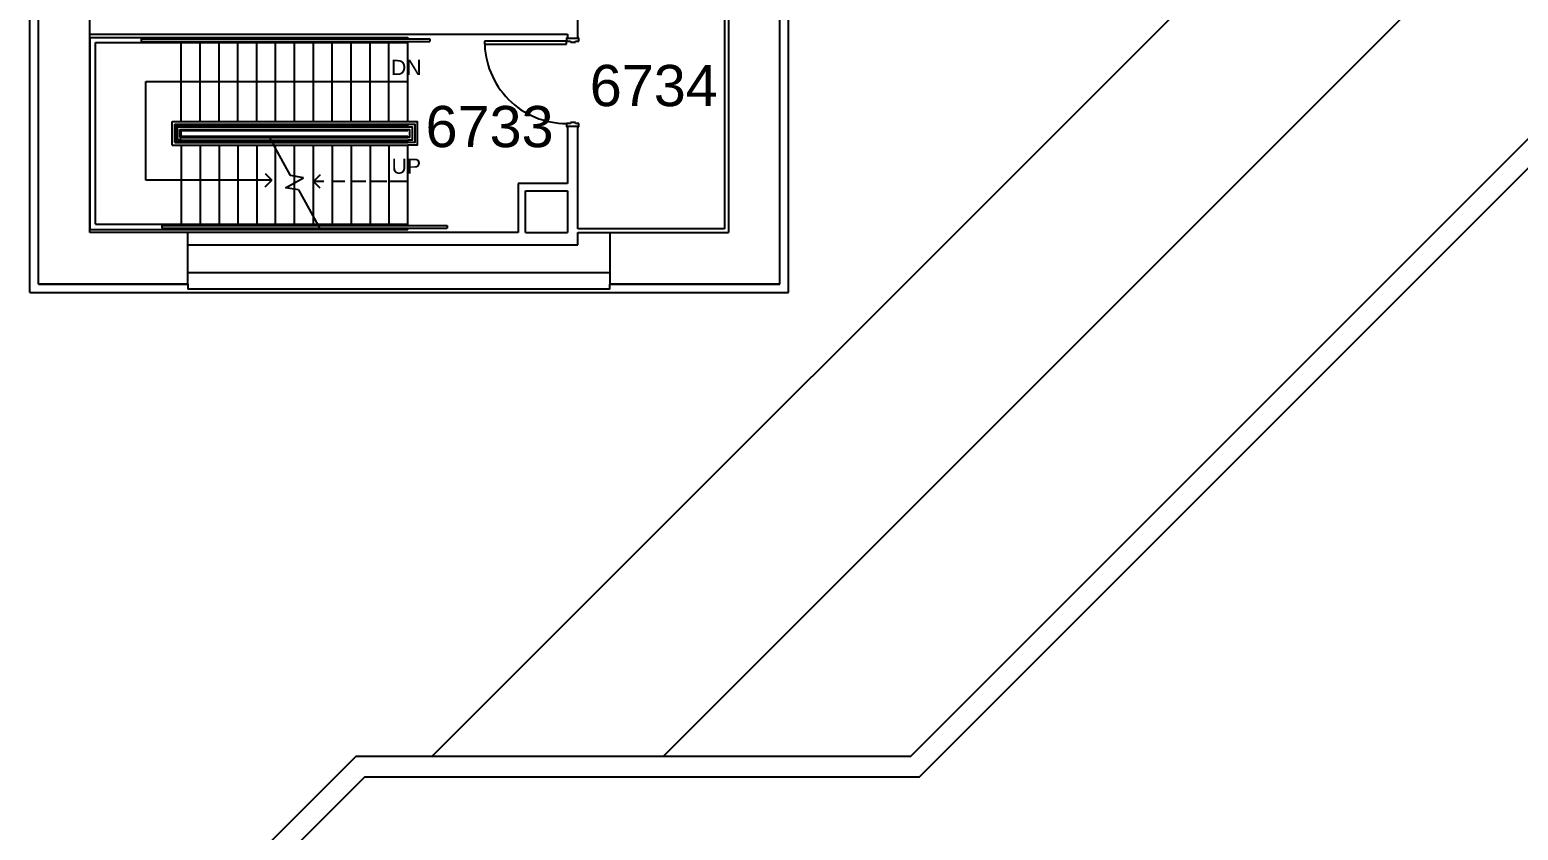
# Model space of a CAD drawing. Header units: inches. Extents: x -59 to 5673, y -29 to 4299.
# Drawn here: x -59 to 808, y 1755 to 2221 of the extents above; entities that cross this region are included whole.
import ezdxf

# ---------------------------------------------------------------- set-up
doc = ezdxf.new("R2010")
doc.units = ezdxf.units.IN
doc.header["$LTSCALE"] = 96
doc.header["$MEASUREMENT"] = 0
for name, color, linetype in [('A-ANNO-ROOM', 4, 'Continuous'), ('A-ANNO-TEXT', 4, 'Continuous'), ('A-DOOR', 2, 'Continuous'), ('A-FLOR-HRAL', 1, 'Continuous'), ('A-FLOR-STRS', 2, 'Continuous'), ('A-ROOF-LEVL-THIN', 1, 'Continuous'), ('A-WALL-FULL', 6, 'Continuous'), ('A-WALL-PRHT', 4, 'Continuous')]:
    doc.layers.add(name, color=color, linetype=linetype)
doc.layers.add('AE-108$0$A-WALL-PATT', color=8, linetype='Continuous', lineweight=9)
doc.styles.add('AE-108$0$Arial', font='arial.ttf', dxfattribs={"height": 8.851796})
doc.styles.add('ARIAL', font='arial.ttf')

msp = doc.modelspace()

# ---------------------------------------------------------------- linework, layer by layer
at = {"layer": 'A-ANNO-TEXT'}
for p, q in [((8.24, 2133.58), (8.24, 2191.08)), ((8.24, 2191.08), (160.83, 2191.08)), ((81.68, 2133.58), (8.24, 2133.58)), ((77.79, 2137.47), (81.68, 2133.58)), ((77.79, 2129.69), (81.68, 2133.58)), ((109.72, 2136.74), (105.83, 2132.85)), ((109.72, 2128.96), (105.83, 2132.85)), ((111.94, 2132.85), (105.83, 2132.85)), ((124.16, 2132.85), (116.83, 2132.85)), ((136.38, 2132.85), (127.83, 2132.85)), ((148.61, 2132.85), (138.83, 2132.85)), ((160.83, 2132.85), (149.83, 2132.85))]:
    msp.add_line(p, q, dxfattribs=at)
at = {"layer": 'A-DOOR'}
for p, q in [((205.58, 2214.58), (205.58, 2212.83)), ((253.33, 2214.58), (205.58, 2214.58)), ((205.58, 2212.83), (253.33, 2212.83)), ((253.33, 2216.58), (253.33, 2214.58)), ((253.83, 2216.58), (253.33, 2216.58)), ((253.33, 2212.83), (253.33, 2214.58)), ((253.33, 2214.58), (255.52, 2214.58)), ((253.83, 2216.08), (253.83, 2216.58)), ((259.95, 2216.08), (253.83, 2216.08)), ((255.52, 2214.58), (255.52, 2213.96)), ((255.52, 2213.96), (258.52, 2213.96)), ((258.52, 2214.58), (260.45, 2214.58)), ((258.52, 2213.96), (258.52, 2214.58)), ((259.95, 2216.58), (259.95, 2216.08)), ((260.45, 2216.58), (259.95, 2216.58)), ((260.45, 2214.58), (260.45, 2216.58)), ((253.33, 2166.58), (253.33, 2164.58)), ((255.52, 2166.58), (253.33, 2166.58)), ((253.33, 2164.58), (253.83, 2164.58)), ((253.83, 2165.08), (259.95, 2165.08)), ((253.83, 2164.58), (253.83, 2165.08)), ((255.52, 2167.2), (255.52, 2166.58)), ((258.52, 2167.2), (255.52, 2167.2)), ((258.52, 2166.58), (258.52, 2167.2)), ((260.45, 2166.58), (258.52, 2166.58)), ((259.95, 2165.08), (259.95, 2164.58)), ((259.95, 2164.58), (260.45, 2164.58)), ((260.45, 2164.58), (260.45, 2166.58))]:
    msp.add_line(p, q, dxfattribs=at)
msp.add_arc((253.36, 2214.36), 47.79, 179.7448, 269.95601, dxfattribs=at)
msp.add_arc((253.36, 2214.36), 47.79, 179.7448, 269.95601, dxfattribs=at)
at = {"layer": 'A-FLOR-HRAL'}
for p, q in [((5.7, 2214.45), (5.7, 2215.95)), ((5.7, 2215.95), (173.7, 2215.95)), ((5.7, 2214.45), (173.7, 2214.45)), ((173.7, 2215.95), (173.7, 2214.45)), ((23.58, 2167.7), (160.83, 2167.7)), ((23.58, 2153.95), (23.58, 2167.7)), ((25.08, 2166.2), (160.83, 2166.2)), ((25.08, 2155.45), (25.08, 2166.2)), ((26.58, 2164.7), (160.83, 2164.7)), ((26.58, 2156.95), (26.58, 2164.7)), ((28.08, 2163.2), (160.83, 2163.2)), ((28.08, 2158.45), (28.08, 2163.2)), ((23.58, 2153.95), (160.83, 2153.95)), ((25.08, 2155.45), (160.83, 2155.45)), ((26.58, 2156.95), (160.83, 2156.95)), ((28.77, 2157.08), (26.7, 2157.08)), ((28.14, 2158.33), (27.95, 2158.33)), ((28.08, 2158.45), (160.83, 2158.45)), ((80.24, 2158.45), (81.07, 2156.95)), ((81.9, 2155.45), (82.73, 2153.95)), ((17.7, 2105.7), (17.7, 2107.2)), ((17.7, 2107.2), (183.83, 2107.2)), ((17.7, 2105.7), (183.83, 2105.7)), ((108.58, 2107.2), (109.41, 2105.7)), ((183.83, 2107.2), (183.83, 2105.7))]:
    msp.add_line(p, q, dxfattribs=at)
for points in [[(160.83, 2167.7), (166.33, 2167.7), (166.33, 2153.95), (160.83, 2153.95)], [(160.83, 2166.2), (164.83, 2166.2), (164.83, 2155.45), (160.83, 2155.45)], [(160.83, 2164.7), (163.33, 2164.7), (163.33, 2156.95), (160.83, 2156.95)], [(160.83, 2163.2), (161.83, 2163.2), (161.83, 2158.45), (160.83, 2158.45)]]:
    msp.add_lwpolyline(points, dxfattribs=at)
at = {"layer": 'A-FLOR-STRS'}
for p, q in [((-24.17, 2104.95), (-24.17, 2216.7)), ((-24.17, 2216.7), (160.83, 2216.7)), ((-21.17, 2107.95), (-21.17, 2213.7)), ((-21.17, 2213.7), (160.83, 2213.7)), ((28.83, 2167.7), (28.83, 2213.7)), ((39.83, 2167.7), (39.83, 2213.7)), ((50.83, 2167.7), (50.83, 2213.7)), ((61.83, 2167.7), (61.83, 2213.7)), ((72.83, 2167.7), (72.83, 2213.7)), ((83.83, 2167.7), (83.83, 2213.7)), ((94.83, 2167.7), (94.83, 2213.7)), ((105.83, 2167.7), (105.83, 2213.7)), ((116.83, 2167.7), (116.83, 2213.7)), ((127.83, 2167.7), (127.83, 2213.7)), ((138.83, 2167.7), (138.83, 2213.7)), ((149.83, 2167.7), (149.83, 2213.7)), ((160.83, 2216.7), (160.83, 2215.95)), ((160.83, 2167.7), (160.83, 2214.45)), ((25.83, 2156.2), (25.83, 2165.45)), ((25.83, 2165.45), (160.83, 2165.45)), ((25.83, 2162.45), (26.58, 2162.45)), ((28.08, 2162.45), (160.83, 2162.45)), ((28.83, 2165.45), (28.83, 2166.2)), ((28.83, 2159.2), (28.83, 2162.45)), ((39.83, 2165.45), (39.83, 2166.2)), ((50.83, 2165.45), (50.83, 2166.2)), ((61.83, 2165.45), (61.83, 2166.2)), ((72.83, 2165.45), (72.83, 2166.2)), ((83.83, 2165.45), (83.83, 2166.2)), ((94.83, 2165.45), (94.83, 2166.2)), ((105.83, 2165.45), (105.83, 2166.2)), ((116.83, 2165.45), (116.83, 2166.2)), ((127.83, 2165.45), (127.83, 2166.2)), ((138.83, 2165.45), (138.83, 2166.2)), ((149.83, 2165.45), (149.83, 2166.2)), ((160.83, 2164.7), (160.83, 2166.2)), ((160.83, 2163.2), (160.83, 2162.45)), ((26.58, 2159.2), (25.83, 2159.2)), ((25.83, 2156.2), (160.83, 2156.2)), ((28.08, 2159.2), (160.83, 2159.2)), ((28.83, 2156.2), (28.83, 2155.45)), ((28.83, 2153.95), (28.83, 2107.95)), ((39.83, 2156.2), (39.83, 2155.45)), ((39.83, 2153.95), (39.83, 2107.95)), ((50.83, 2156.2), (50.83, 2155.45)), ((50.83, 2153.95), (50.83, 2107.95)), ((61.83, 2156.2), (61.83, 2155.45)), ((61.83, 2153.95), (61.83, 2107.95)), ((72.83, 2156.2), (72.83, 2155.45)), ((72.83, 2153.95), (72.83, 2107.95)), ((79.83, 2159.2), (80.24, 2158.45)), ((81.07, 2156.95), (81.9, 2155.45)), ((92.5, 2136.28), (82.73, 2153.95)), ((83.83, 2156.2), (83.83, 2155.45)), ((83.83, 2107.95), (83.83, 2153.95)), ((94.83, 2156.2), (94.83, 2155.45)), ((94.83, 2107.95), (94.83, 2153.95)), ((105.83, 2156.2), (105.83, 2155.45)), ((105.83, 2107.95), (105.83, 2153.95)), ((116.83, 2156.2), (116.83, 2155.45)), ((116.83, 2153.95), (116.83, 2107.95)), ((127.83, 2156.2), (127.83, 2155.45)), ((127.83, 2153.95), (127.83, 2107.95)), ((138.83, 2156.2), (138.83, 2155.45)), ((138.83, 2153.95), (138.83, 2107.95)), ((149.83, 2156.2), (149.83, 2155.45)), ((149.83, 2153.95), (149.83, 2107.95)), ((160.83, 2159.2), (160.83, 2158.45)), ((160.83, 2155.45), (160.83, 2156.95)), ((160.83, 2107.2), (160.83, 2153.95)), ((89.58, 2129.17), (100.08, 2134.98)), ((100.08, 2134.98), (92.5, 2136.28)), ((97.15, 2127.88), (89.58, 2129.17)), ((97.15, 2127.88), (108.58, 2107.2)), ((-21.17, 2107.95), (160.83, 2107.95)), ((-24.17, 2104.95), (160.83, 2104.95)), ((109.41, 2105.7), (109.83, 2104.95)), ((160.83, 2105.7), (160.83, 2104.95))]:
    msp.add_line(p, q, dxfattribs=at)
at = {"layer": 'A-ROOF-LEVL-THIN'}
for p, q in [((174.8, 1797.78), (1216.58, 2839.56)), ((1251.96, 2740.22), (309.52, 1797.78))]:
    msp.add_line(p, q, dxfattribs=at)
at = {"layer": 'A-WALL-FULL'}
for p, q in [((-59.42, 2068.08), (-59.42, 2403.08)), ((-54.42, 2073.08), (-54.42, 2398.08)), ((377.58, 2073.08), (377.58, 2379.84)), ((-24.42, 2103.08), (-24.42, 2368.08)), ((347.58, 2368.2), (347.58, 2103.08)), ((382.58, 2068.08), (382.58, 2366.99)), ((259.95, 2216.08), (259.95, 2288.51)), ((345.33, 2288.51), (345.33, 2105.33)), ((-24.42, 2218.58), (253.83, 2218.58)), ((253.83, 2218.58), (253.83, 2216.08)), ((259.95, 2216.08), (253.83, 2216.08)), ((253.83, 2165.08), (253.83, 2131.7)), ((253.83, 2165.08), (259.95, 2165.08)), ((259.95, 2105.33), (259.95, 2165.08)), ((253.83, 2131.7), (225.2, 2131.7)), ((225.2, 2131.7), (225.2, 2103.08)), ((229.45, 2127.45), (253.83, 2127.45)), ((229.45, 2103.08), (229.45, 2127.45)), ((253.83, 2127.45), (253.83, 2103.08)), ((32.72, 2103.08), (-24.42, 2103.08)), ((32.72, 2073.08), (32.72, 2103.08)), ((225.2, 2103.08), (32.72, 2103.08)), ((229.45, 2103.08), (253.83, 2103.08)), ((345.33, 2105.33), (259.95, 2105.33)), ((259.95, 2095.83), (259.95, 2103.08)), ((259.95, 2103.08), (347.58, 2103.08)), ((278.58, 2103.08), (278.58, 2073.08)), ((32.72, 2095.83), (259.95, 2095.83)), ((32.72, 2073.08), (-54.42, 2073.08)), ((-54.42, 2073.08), (32.72, 2073.08)), ((278.58, 2079.7), (32.72, 2079.7)), ((32.72, 2073.08), (32.72, 2070.08)), ((377.58, 2073.08), (278.58, 2073.08)), ((278.58, 2070.08), (278.58, 2073.08)), ((278.58, 2073.08), (377.58, 2073.08)), ((-59.42, 2068.08), (382.58, 2068.08)), ((278.58, 2070.08), (32.72, 2070.08))]:
    msp.add_line(p, q, dxfattribs=at)
at = {"layer": 'A-WALL-PRHT'}
for points in [[(2359.86, 2638.26), (1294.21, 2638.22), (453.77, 1797.78), (130.55, 1797.78), (-3.11, 1664.12), (132.47, 1528.54), (468.39, 1528.54), (1556.78, 440.15), (1556.78, 104.46), (1690.42, -29.18), (1824.07, 104.46), (1824.07, 290.15), (1914.26, 380.34), (1914.26, 1653.34), (2121.76, 1860.84), (2563.28, 1860.84), (2563.28, 336.84), (2558.28, 336.84), (2558.28, 312.84), (2795.53, 312.84), (2795.53, 231.84), (3167.28, 231.84)], [(2371.86, 2626.24), (1299.18, 2626.22), (458.74, 1785.78), (135.52, 1785.78), (13.86, 1664.12), (137.44, 1540.54), (473.36, 1540.54), (1568.78, 445.12), (1568.78, 109.44), (1690.42, -12.21), (1812.07, 109.44), (1812.07, 295.12), (1902.26, 385.31), (1902.26, 1658.31), (2116.79, 1872.84), (2575.28, 1872.84), (2575.28, 324.84), (2807.53, 324.84)]]:
    msp.add_lwpolyline(points, dxfattribs=at)
at = {"layer": 'AE-108$0$A-WALL-PATT', "lineweight": 9}
msp.add_line((250.27, 2131.65), (250.21, 2131.54), dxfattribs=at)

# ---------------------------------------------------------------- texts
at = {"layer": 'A-ANNO-ROOM', "style": 'ARIAL'}
for s, p in [('6734', (266.84, 2176.72)), ('6733', (171.17, 2152.82))]:
    msp.add_text(s, height=24, dxfattribs=at).set_placement(p)
at = {"layer": 'A-ANNO-TEXT', "style": 'AE-108$0$Arial'}
for s, p in [('DN', (151.01, 2194.84)), ('UP', (151.34, 2137.34))]:
    msp.add_text(s, height=8.852, dxfattribs=at).set_placement(p)

doc.saveas('drawing.dxf')
